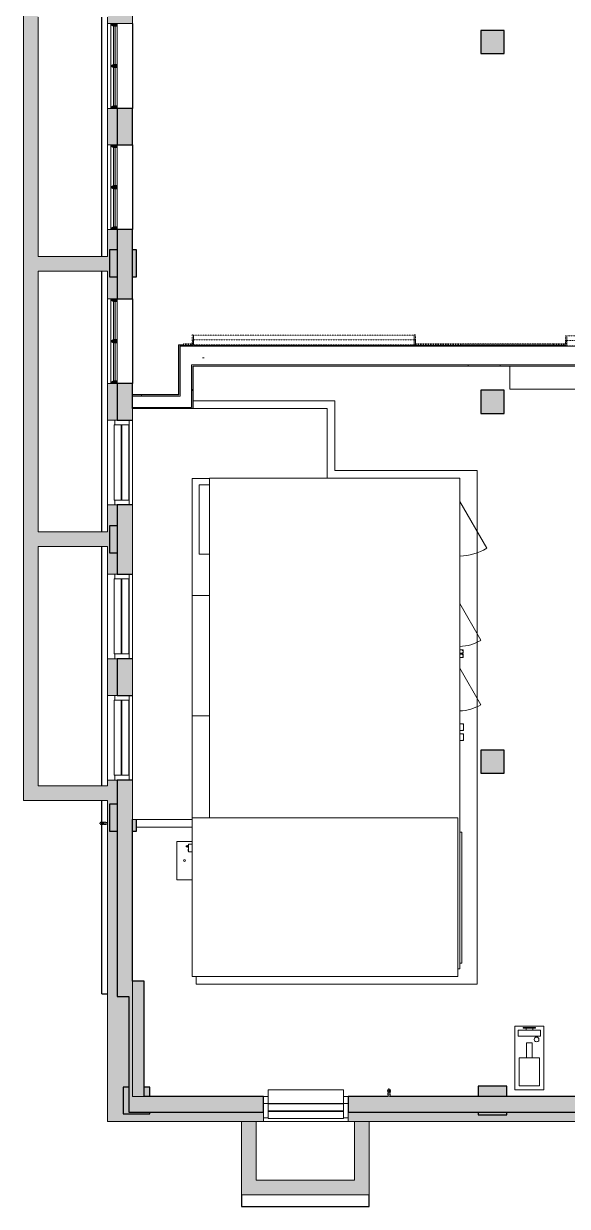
# Model space of a CAD drawing. Header units: inches. Extents: x -3640 to -1418, y -3630 to 137.
# Drawn here: x -3640 to -3358, y -1006 to -391 of the extents above; entities that cross this region are included whole.
import ezdxf

# ---------------------------------------------------------------- set-up
doc = ezdxf.new("R2010")
doc.units = ezdxf.units.IN
doc.header["$MEASUREMENT"] = 0
doc.linetypes.add('Dash dot', pattern=[0.625, 0.25, -0.1875, 0, -0.1875])
doc.linetypes.add('Hidden Equipment- BSALS', pattern=[0.0625, 0.03125, -0.03125])
for name, color, linetype, lineweight in [('A-FLOR', 192, 'Continuous', 13), ('A-GLAZ-CURT', 52, 'Continuous', 13), ('A-GLAZ-CWMG', 51, 'Continuous', 13), ('A-WALL', 113, 'Continuous', 13), ('A-WALL-PATT', 111, 'Continuous', 13), ('I-WALL', 2, 'Continuous', 13), ('L-SITE-WALL', 31, 'Continuous', 13), ('M-EQPM', 50, 'Continuous', 9), ('M-HVAC-DUCT', 70, 'Continuous', 13), ('P-SANR-FIXT', 6, 'Continuous', 13), ('Q-SPCQ', 91, 'Continuous', 13), ('S-COLS', 52, 'Continuous', 13)]:
    doc.layers.add(name, color=color, linetype=linetype, lineweight=lineweight)
pattern_1 = [(0, (0, 0), (30.72, 7.68), [1.267, -21.773, 1.267, -21.773, -122.88]), (0, (0, 0), (30.72, 7.68), [-46.08, 1.267, -44.813, 1.267, -21.773, -53.76]), (0, (0, 0), (30.72, 7.68), [-115.2, 1.267, -14.093, 1.267, -37.133]), (120, (11.52, 3.84), (-22.011075, 22.7643), [1.267, -21.773, 1.267, -21.773, -122.88]), (120, (11.52, 3.84), (-22.011075, 22.7643), [-46.08, 1.267, -44.813, 1.267, -21.773, -53.76]), (120, (11.52, 3.84), (-22.011075, 22.7643), [-115.2, 1.267, -14.093, 1.267, -37.133]), (240, (15.36, 19.2), (-8.708925, -30.4443), [1.267, -21.773, 1.267, -21.773, -122.88]), (240, (15.36, 19.2), (-8.708925, -30.4443), [-46.08, 1.267, -44.813, 1.267, -21.773, -53.76]), (240, (15.36, 19.2), (-8.708925, -30.4443), [-115.2, 1.267, -14.093, 1.267, -37.133])]

# ---------------------------------------------------------------- blocks, each defined once
blk = doc.blocks.new('15830016-STRUCT_MARTINEZ-MOORE_CENTRAL_v2018_rvt-1-DIMENSION PLAN - LEVEL 1 _567_ - 2__ - CAD')
at = {"layer": 'A-WALL-PATT', "lineweight": 20}
h = blk.add_hatch(color=10, dxfattribs=at)
h.paths.add_polyline_path([(-3591.4, -888.64), (-3583.4, -888.64), (-3583.4, -784.14), (-3591.4, -784.14), (-3591.4, -839.87)], flags=0)
h.paths.add_polyline_path([(-3591.4, -740.14), (-3583.4, -740.14), (-3583.4, -721.14), (-3591.4, -721.14)], flags=0)
h.paths.add_polyline_path([(-3583.4, -677.14), (-3583.4, -641.14), (-3591.4, -641.14), (-3591.4, -677.14)], flags=0)
h.paths.add_polyline_path([(-3591.4, -597.14), (-3583.4, -597.14), (-3583.4, -578.14), (-3591.4, -578.14), (-3591.4, -591.06)], flags=0)
h.paths.add_polyline_path([(-3591.4, -534.14), (-3583.4, -534.14), (-3583.4, -498.14), (-3591.4, -498.14), (-3591.4, -522.64)], flags=0)
h.paths.add_polyline_path([(-3591.4, -454.14), (-3583.4, -454.14), (-3583.4, -435.14), (-3591.4, -435.14), (-3591.4, -451.42)], flags=0)
h.paths.add_polyline_path([(-3583.4, -391.14), (-3583.4, -278.64), (-3591.4, -278.64), (-3591.4, -391.14)], flags=0)
for points in [[(-3591.4, -896.64), (-3577.4, -896.64), (-3577.4, -888.64), (-3591.4, -888.64)], [(-3585.4, -956.64), (-3577.4, -956.64), (-3577.4, -896.64), (-3585.4, -896.64), (-3585.4, -943.64)]]:
    blk.add_hatch(color=10, dxfattribs=at).paths.add_polyline_path(points, flags=0)
h = blk.add_hatch(color=10, dxfattribs=at)
h.paths.add_polyline_path([(-3577.4, -956.64), (-3515.4, -956.64), (-3515.4, -948.64), (-3577.4, -948.64)], flags=0)
h.paths.add_polyline_path([(-3464.89, -956.64), (-3145.4, -956.64), (-3145.4, -948.64), (-3471.4, -948.64), (-3471.4, -956.64)], flags=0)
at = {"layer": 'S-COLS', "lineweight": 5}
for points in [[(-3390.4, -406.64), (-3390.4, -394.64), (-3402.4, -394.64), (-3402.4, -406.64)], [(-3390.4, -593.64), (-3390.4, -581.64), (-3402.4, -581.64), (-3402.4, -593.64)], [(-3595.4, -666.14), (-3591.4, -666.14), (-3591.4, -652.14), (-3595.4, -652.14)], [(-3390.4, -780.64), (-3390.4, -768.64), (-3402.4, -768.64), (-3402.4, -780.64)]]:
    blk.add_hatch(color=50, dxfattribs=at).paths.add_polyline_path(points, flags=0)
h = blk.add_hatch(color=50, dxfattribs=at)
h.paths.add_polyline_path([(-3595.4, -522.64), (-3591.4, -522.64), (-3591.4, -508.64), (-3595.4, -508.64), (-3595.4, -516.16)], flags=0)
h.paths.add_polyline_path([(-3583.4, -522.64), (-3581.4, -522.64), (-3581.4, -508.64), (-3583.4, -508.64), (-3583.4, -516.16)], flags=0)
h = blk.add_hatch(color=50, dxfattribs=at)
h.paths.add_polyline_path([(-3595.4, -810.64), (-3591.4, -810.64), (-3591.4, -796.64), (-3595.4, -796.64), (-3595.4, -807.5)], flags=0)
h.paths.add_polyline_path([(-3581.4, -810.64), (-3581.4, -804.62), (-3583.4, -804.62), (-3583.4, -810.64)], flags=0)
h = blk.add_hatch(color=50, dxfattribs=at)
h.paths.add_polyline_path([(-3574.4, -957.64), (-3574.4, -956.64), (-3585.4, -956.64), (-3585.4, -943.64), (-3588.4, -943.64), (-3588.4, -957.64)], flags=0)
h.paths.add_polyline_path([(-3574.4, -948.64), (-3574.4, -943.64), (-3577.4, -943.64), (-3577.4, -948.64)], flags=0)
h = blk.add_hatch(color=50, dxfattribs=at)
h.paths.add_polyline_path([(-3403.9, -958.14), (-3388.9, -958.14), (-3388.9, -956.64), (-3403.9, -956.64)], flags=0)
h.paths.add_polyline_path([(-3403.9, -948.64), (-3388.9, -948.64), (-3388.9, -943.14), (-3403.9, -943.14)], flags=0)
at = {"layer": 'A-FLOR', "color": 253, "lineweight": 25}
for p, q in [((-3526.83, -999.64), (-3526.83, -1005.64)), ((-3460.46, -1005.64), (-3460.46, -999.64)), ((-3526.83, -1005.64), (-3460.46, -1005.64))]:
    blk.add_line(p, q, dxfattribs=at)
at = {"layer": 'A-WALL', "color": 253, "lineweight": 25}
for p, q in [((-3599.4, -512.14), (-3599.4, -387.77)), ((-3583.4, -391.14), (-3583.4, -435.14)), ((-3583.4, -454.14), (-3583.4, -498.14)), ((-3599.4, -655.14), (-3599.4, -519.77)), ((-3583.4, -534.14), (-3583.4, -578.14)), ((-3599.4, -787.14), (-3599.4, -662.77)), ((-3599.4, -805.93), (-3599.4, -794.77)), ((-3599.4, -895.14), (-3599.4, -807.35)), ((-3599.4, -895.14), (-3596.4, -895.14))]:
    blk.add_line(p, q, dxfattribs=at)
at = {"layer": 'L-SITE-WALL', "color": 253, "lineweight": 25}
for p, q in [((-3583.4, -435.14), (-3591.4, -435.14)), ((-3591.4, -435.14), (-3591.4, -454.14)), ((-3583.4, -454.14), (-3583.4, -435.14)), ((-3591.4, -454.14), (-3583.4, -454.14)), ((-3583.4, -498.14), (-3591.4, -498.14)), ((-3591.4, -498.14), (-3591.4, -508.64)), ((-3583.4, -508.64), (-3583.4, -498.14)), ((-3591.4, -508.64), (-3591.4, -522.64)), ((-3583.4, -522.64), (-3583.4, -508.64)), ((-3591.4, -522.64), (-3591.4, -534.14)), ((-3583.4, -534.14), (-3583.4, -522.64)), ((-3591.4, -534.14), (-3583.4, -534.14)), ((-3583.4, -578.14), (-3591.4, -578.14)), ((-3591.4, -578.14), (-3591.4, -597.14)), ((-3583.4, -591.06), (-3583.4, -578.14)), ((-3591.4, -597.14), (-3583.4, -597.14)), ((-3583.4, -641.14), (-3591.4, -641.14)), ((-3591.4, -641.14), (-3591.4, -652.14)), ((-3591.4, -652.14), (-3591.4, -666.14)), ((-3591.4, -666.14), (-3591.4, -677.14)), ((-3591.4, -677.14), (-3583.4, -677.14)), ((-3583.4, -721.14), (-3591.4, -721.14)), ((-3591.4, -721.14), (-3591.4, -740.14)), ((-3591.4, -740.14), (-3583.4, -740.14)), ((-3583.4, -784.14), (-3591.4, -784.14)), ((-3591.4, -784.14), (-3591.4, -796.64)), ((-3591.4, -796.64), (-3591.4, -810.64)), ((-3583.4, -810.64), (-3583.4, -804.62)), ((-3591.4, -810.64), (-3591.4, -888.64)), ((-3583.4, -888.64), (-3583.4, -810.64)), ((-3591.4, -888.64), (-3591.4, -896.64)), ((-3577.4, -888.64), (-3583.4, -888.64)), ((-3577.4, -896.64), (-3577.4, -888.64)), ((-3591.4, -896.64), (-3585.4, -896.64)), ((-3585.4, -896.64), (-3585.4, -943.64)), ((-3577.4, -943.64), (-3577.4, -896.64)), ((-3585.4, -943.64), (-3585.4, -956.64)), ((-3577.4, -948.64), (-3577.4, -943.64)), ((-3574.4, -948.64), (-3577.4, -948.64)), ((-3515.4, -948.64), (-3574.4, -948.64)), ((-3515.4, -956.64), (-3515.4, -948.64)), ((-3450.63, -948.64), (-3471.4, -948.64)), ((-3471.4, -948.64), (-3471.4, -956.64)), ((-3403.9, -948.64), (-3449.66, -948.64)), ((-3388.9, -948.64), (-3403.9, -948.64)), ((-3207.9, -948.64), (-3388.9, -948.64)), ((-3585.4, -956.64), (-3577.4, -956.64)), ((-3577.4, -956.64), (-3574.4, -956.64)), ((-3574.4, -956.64), (-3515.4, -956.64)), ((-3471.4, -956.64), (-3403.9, -956.64)), ((-3403.9, -956.64), (-3388.9, -956.64)), ((-3388.9, -956.64), (-3207.9, -956.64))]:
    blk.add_line(p, q, dxfattribs=at)
at = {"layer": 'S-COLS', "color": 253, "lineweight": 25}
for p, q in [((-3390.4, -394.64), (-3402.4, -394.64)), ((-3402.4, -394.64), (-3402.4, -406.64)), ((-3390.4, -406.64), (-3390.4, -394.64)), ((-3402.4, -406.64), (-3390.4, -406.64)), ((-3595.4, -508.64), (-3595.4, -522.64)), ((-3591.4, -508.64), (-3595.4, -508.64)), ((-3581.4, -508.64), (-3583.4, -508.64)), ((-3581.4, -522.64), (-3581.4, -508.64)), ((-3595.4, -522.64), (-3591.4, -522.64)), ((-3583.4, -522.64), (-3581.4, -522.64)), ((-3390.4, -581.64), (-3402.4, -581.64)), ((-3402.4, -581.64), (-3402.4, -593.64)), ((-3390.4, -593.64), (-3390.4, -581.64)), ((-3402.4, -593.64), (-3390.4, -593.64)), ((-3595.4, -652.14), (-3595.4, -666.14)), ((-3591.4, -652.14), (-3595.4, -652.14)), ((-3595.4, -666.14), (-3591.4, -666.14)), ((-3390.4, -768.64), (-3402.4, -768.64)), ((-3402.4, -768.64), (-3402.4, -780.64)), ((-3390.4, -780.64), (-3390.4, -768.64)), ((-3402.4, -780.64), (-3390.4, -780.64)), ((-3595.4, -796.64), (-3595.4, -810.64)), ((-3591.4, -796.64), (-3595.4, -796.64)), ((-3581.4, -810.64), (-3581.4, -804.62)), ((-3595.4, -810.64), (-3591.4, -810.64)), ((-3583.4, -810.64), (-3581.4, -810.64)), ((-3585.4, -943.64), (-3588.4, -943.64)), ((-3588.4, -943.64), (-3588.4, -957.64)), ((-3574.4, -943.64), (-3577.4, -943.64)), ((-3574.4, -948.64), (-3574.4, -943.64)), ((-3388.9, -943.14), (-3403.9, -943.14)), ((-3403.9, -943.14), (-3403.9, -948.64)), ((-3388.9, -948.64), (-3388.9, -943.14)), ((-3588.4, -957.64), (-3574.4, -957.64)), ((-3574.4, -957.64), (-3574.4, -956.64)), ((-3403.9, -956.64), (-3403.9, -958.14)), ((-3403.9, -958.14), (-3388.9, -958.14)), ((-3388.9, -958.14), (-3388.9, -956.64))]:
    blk.add_line(p, q, dxfattribs=at)
at = {"layer": 'S-COLS', "color": 9}
for p, q in [((-3591.4, -522.64), (-3591.4, -508.64)), ((-3583.4, -508.64), (-3583.4, -522.64)), ((-3591.4, -666.14), (-3591.4, -652.14)), ((-3591.4, -810.64), (-3591.4, -796.64)), ((-3583.4, -804.62), (-3583.4, -810.64)), ((-3585.4, -956.64), (-3585.4, -943.64)), ((-3577.4, -943.64), (-3577.4, -948.64)), ((-3577.4, -948.64), (-3574.4, -948.64)), ((-3403.9, -948.64), (-3388.9, -948.64)), ((-3577.4, -956.64), (-3585.4, -956.64)), ((-3574.4, -956.64), (-3577.4, -956.64)), ((-3388.9, -956.64), (-3403.9, -956.64))]:
    blk.add_line(p, q, dxfattribs=at)
blk = doc.blocks.new('Pump_Centrifugal_BaseMounted-BSALS - HWP-2-2305871-DIMENSION PLAN - LEVEL 1 _567_ - 2__ - CAD')
at = {"layer": 'M-EQPM', "color": 1}
for p, q in [((0, 0), (0, 33)), ((0, 33), (15, 33)), ((2.25, 31), (2.25, 16.5)), ((2.25, 31), (12.75, 31)), ((12.75, 16.5), (12.75, 31)), ((15, 33), (15, 0)), ((12.75, 16.5), (2.25, 16.5)), ((6, 16.5), (6, 8.65625)), ((9, 8.65625), (9, 16.5)), ((9, 8.65625), (6, 8.65625)), ((1.75, 5.15625), (1.75, 2.03125)), ((1.75, 5.15625), (13.25, 5.15625)), ((13.25, 2.03125), (1.75, 2.03125)), ((4.25, 1.09375), (4.25, 0.59375)), ((4.25, 1.09375), (10.75, 1.09375)), ((10.75, 0.59375), (4.25, 0.59375)), ((5.75, 2.03125), (5.75, 1.09375)), ((9.25, 1.09375), (9.25, 2.03125)), ((10.75, 0.59375), (10.75, 1.09375)), ((13.25, 2.03125), (13.25, 5.15625)), ((15, 0), (0, 0))]:
    blk.add_line(p, q, dxfattribs=at)
for start, end in [(360, 180), (180, 360)]:
    blk.add_arc((3.75, 6.90625), 1.25, start, end, dxfattribs=at)
blk = doc.blocks.new('AHU_Complex-BSALS - AHU_Complex-BSALS 2-2429943-DIMENSION PLAN - LEVEL 1 _567_ - 2__ - CAD')
at = {"layer": 'M-EQPM', "color": 250}
for p, q in [((-129, 0), (-130, 0)), ((-130, 0), (-130, -255)), ((0, -255), (0, -78.5)), ((-130, -255), (0, -255))]:
    blk.add_line(p, q, dxfattribs=at)
blk = doc.blocks.new('OA PLENUM - OA PLENUM-2180929-DIMENSION PLAN - LEVEL 1 _567_ - 2__ - CAD')
at = {"layer": 'M-EQPM', "color": 250}
for p, q in [((-3583.4, -591.06), (-3583.4, -611.18)), ((-3564.15, -591.06), (-3583.4, -591.06)), ((-3482.32, -591.06), (-3564.15, -591.06)), ((-3482.32, -627.27), (-3482.32, -591.06)), ((-3583.4, -611.18), (-3583.4, -804.62)), ((-3552.4, -803.77), (-3552.4, -627.39)), ((-3552.4, -627.39), (-3543.4, -627.39)), ((-3583.4, -804.62), (-3552.4, -804.62))]:
    blk.add_line(p, q, dxfattribs=at)
blk = doc.blocks.new('DDC Panel_BSALS - 3_Wx6_Hx1_D-2372208-DIMENSION PLAN - LEVEL 1 _567_ - 2__ - CAD')
at = {"layer": 'M-EQPM', "color": 250}
for p, q in [((0, 0), (-36, 0)), ((-36, 0), (-36, -12)), ((0, -12), (0, 0)), ((-36, -12), (0, -12))]:
    blk.add_line(p, q, dxfattribs=at)
blk = doc.blocks.new('UT ANNA HISS GYM Phase II _AHU-1-ALT_A - AHU-1_SAE-2648374-DIMENSION PLAN - LEVEL 1 _567_ - 2__ - CAD')
at = {"layer": 'M-EQPM', "color": 250}
for p, q in [((12.23, 139), (36.48, 153)), ((65.23, 139), (84.28, 150)), ((98.73, 139), (117.78, 150)), ((89.3, 140.69), (89.3, 139)), ((89.3, 140.69), (90.96, 140.69)), ((89.5, 140.69), (89.5, 140.31)), ((90.75, 140.31), (90.75, 140.69)), ((90.96, 139), (90.96, 140.69)), ((91.55, 140.69), (91.55, 139)), ((91.55, 140.69), (93.21, 140.69)), ((91.75, 140.69), (91.75, 140.31)), ((93, 140.31), (93, 140.69)), ((93.21, 139), (93.21, 140.69)), ((127.65, 140.94), (127.65, 139)), ((127.65, 140.94), (131.15, 140.94)), ((127.9, 140.94), (127.9, 140.56)), ((130.9, 140.56), (130.9, 140.94)), ((131.15, 139), (131.15, 140.94)), ((132.85, 140.94), (132.85, 139)), ((132.85, 140.94), (136.35, 140.94)), ((133.1, 140.94), (133.1, 140.56)), ((136.1, 140.56), (136.1, 140.94)), ((136.35, 139), (136.35, 140.94)), ((259, 138), (176.5, 138)), ((176.5, 138), (176.5, 0)), ((184, 140), (252, 140)), ((184, 139), (184, 140)), ((252, 139), (252, 140)), ((259, 0), (259, 138)), ((3.5, 3.5), (3.5, 9)), ((39.5, 9), (39.5, 3.5)), ((61, 9), (61, 0)), ((61, 0), (61, 9)), ((123.5, 9), (123.5, 0)), ((123.5, 0), (123.5, 9)), ((3.5, 3.5), (39.5, 3.5)), ((176.5, 0), (259, 0)), ((188.75, 0), (188.75, -8)), ((190.25, 0), (190.25, -2)), ((194.25, -2), (190.25, -2)), ((190.94, -2.4), (190.94, -2)), ((190.94, -2.4), (191.06, -2.4)), ((191.06, -2.71), (191.06, -2)), ((191.06, -3.11), (191.06, -2.71)), ((191.06, -2.71), (191.56, -2.71)), ((191.06, -3.11), (191.56, -3.11)), ((191.56, -2), (191.56, -2.71)), ((191.56, -2.4), (191.69, -2.4)), ((191.56, -2.71), (191.56, -3.11)), ((191.69, -2), (191.69, -2.4)), ((192.73, -2), (192.73, -2.21)), ((192.89, -2.21), (192.73, -2.21)), ((192.89, -2.21), (192.89, -2)), ((193.68, -2.21), (192.89, -2.21)), ((193.68, -2), (193.68, -2.21)), ((193.84, -2.21), (193.68, -2.21)), ((193.84, -2.21), (193.84, -2)), ((194.25, 0), (194.25, -2)), ((208.75, 0), (208.75, -8)), ((208.75, -8), (188.75, -8))]:
    blk.add_line(p, q, dxfattribs=at)
for centre, radius, start, end in [((10.5, 138), 30, 1.91532, 30), ((63.5, 138), 24, 2.39415, 30), ((97, 138), 24, 2.39415, 30), ((198.75, -4), 0.5, 0, 180), ((198.75, -4), 0.5, 180, 360)]:
    blk.add_arc(centre, radius, start, end, dxfattribs=at)
blk = doc.blocks.new('15830016-MECH_BSALS_CENTRAL_v2018_rvt-1-DIMENSION PLAN - LEVEL 1 _567_ - 2__ - CAD')
at = {"layer": 'A-FLOR', "color": 10, "lineweight": 20}
for p, q in [((-3478.32, -587.06), (-3552.02, -587.06)), ((-3478.32, -623.27), (-3478.32, -587.06)), ((-3404.4, -623.27), (-3478.32, -623.27)), ((-3404.4, -890.27), (-3404.4, -623.27)), ((-3581.4, -808.62), (-3552.4, -808.62)), ((-3550.4, -886.27), (-3550.4, -890.27)), ((-3550.4, -890.27), (-3404.4, -890.27))]:
    blk.add_line(p, q, dxfattribs=at)
at = {"layer": 'M-HVAC-DUCT', "color": 1, "lineweight": 9}
for p, q in [((-3512.9, -945.14), (-3473.9, -945.14)), ((-3512.9, -952.14), (-3512.9, -945.14)), ((-3473.9, -952.14), (-3473.9, -945.14)), ((-3473.9, -952.14), (-3512.9, -952.14))]:
    blk.add_line(p, q, dxfattribs=at)
at = {"color": 250, "lineweight": 9}
for name, p in [('DDC Panel_BSALS - 3_Wx6_Hx1_D-2372208-DIMENSION PLAN - LEVEL 1 _567_ - 2__ - CAD', (-3351.37, -569.02)), ('OA PLENUM - OA PLENUM-2180929-DIMENSION PLAN - LEVEL 1 _567_ - 2__ - CAD', (0, 0))]:
    blk.add_blockref(name, p, dxfattribs=at)
for name, p, rotation in [('UT ANNA HISS GYM Phase II _AHU-1-ALT_A - AHU-1_SAE-2648374-DIMENSION PLAN - LEVEL 1 _567_ - 2__ - CAD', (-3552.4, -627.27), 270), ('AHU_Complex-BSALS - AHU_Complex-BSALS 2-2429943-DIMENSION PLAN - LEVEL 1 _567_ - 2__ - CAD', (-3543.4, -882.27), 180), ('Pump_Centrifugal_BaseMounted-BSALS - HWP-2-2305871-DIMENSION PLAN - LEVEL 1 _567_ - 2__ - CAD', (-3369.75, -912.04), 180)]:
    blk.add_blockref(name, p, dxfattribs=dict(at, rotation=rotation))
blk = doc.blocks.new('Mild Climate Hose Bibb - 24C-1028694-DIMENSION PLAN - LEVEL 1 _567_ - 2__ - CAD')
at = {"layer": 'P-SANR-FIXT', "color": 151, "linetype": 'Dash dot', "lineweight": 9}
for p, q in [((-3450.9, -945.59), (-3450.9, -945.64)), ((-3450.77, -945.14), (-3450.84, -945.53)), ((-3450.77, -945.8), (-3450.77, -945.96)), ((-3450.61, -946.2), (-3450.77, -946.58)), ((-3450.65, -944.98), (-3450.65, -945.08)), ((-3450.65, -945.73), (-3450.65, -946.44)), ((-3450.65, -946.02), (-3450.65, -946.4)), ((-3449.52, -946.58), (-3449.69, -946.2)), ((-3449.65, -945.08), (-3449.65, -944.98)), ((-3449.65, -946.44), (-3449.65, -945.73)), ((-3449.65, -946.4), (-3449.65, -945.97)), ((-3449.46, -945.53), (-3449.52, -945.14)), ((-3449.52, -945.96), (-3449.52, -945.8)), ((-3449.4, -945.64), (-3449.4, -945.59)), ((-3450.77, -946.58), (-3450.77, -946.77)), ((-3450.77, -946.58), (-3450.31, -946.58)), ((-3449.52, -946.77), (-3450.77, -946.77)), ((-3450.77, -946.77), (-3450.77, -947.64)), ((-3450.77, -946.77), (-3449.52, -946.77)), ((-3449.52, -947.64), (-3450.77, -947.64)), ((-3450.65, -947.64), (-3450.65, -948.64)), ((-3449.65, -948.64), (-3450.65, -948.64)), ((-3449.98, -946.58), (-3449.52, -946.58)), ((-3449.65, -948.64), (-3449.65, -947.64)), ((-3449.52, -946.77), (-3449.52, -946.58)), ((-3449.52, -947.64), (-3449.52, -946.77))]:
    blk.add_line(p, q, dxfattribs=at)
for centre, major_axis, start_param, end_param in [((-3450.15, -945.59), (0.75, 0), 2.861377, 4.712389), ((-3450.15, -945.64), (0.75, 0), 3.141593, 4.712389), ((-3450.15, -945.59), (0.695, 0), 3.018497, 4.712389), ((-3450.15, -945.2), (0.627, 0), 2.202732, 4.712389), ((-3450.15, -945.96), (0.625, 0), 2.879793, 3.789388), ((-3450.15, -945.25), (0.625, 0), 2.246036, 2.990299), ((-3450.15, -944.98), (0.5, 0), 1.570796, 3.141593), ((-3450.15, -945.11), (0.504, 0), 1.570796, 4.712389), ((-3450.15, -944.98), (0.5, 0), 0, 1.570796), ((-3450.15, -945.11), (0.504, 0), 4.712389, 7.853982), ((-3450.15, -945.2), (0.627, 0), 4.712389, 7.222046), ((-3450.15, -945.59), (0.75, 0), 4.712389, 6.563401), ((-3450.15, -945.59), (0.695, 0), 4.712389, 6.40628), ((-3450.15, -945.64), (0.75, 0), 4.712389, 6.283185), ((-3450.15, -945.25), (0.625, 0), 0.132973, 0.895556), ((-3450.15, -945.96), (0.625, 0), 5.759587, 6.544985)]:
    blk.add_ellipse(centre, major_axis=major_axis, ratio=0.707107, start_param=start_param, end_param=end_param, dxfattribs=at)
blk = doc.blocks.new('Mild Climate Hose Bibb - 24CP-V77-DIMENSION PLAN - LEVEL 1 _567_ - 2__ - CAD')
at = {"layer": 'P-SANR-FIXT', "color": 161, "linetype": 'Dash dot', "lineweight": 9}
for p, q in [((-3599.92, -806.14), (-3600.05, -806.14)), ((-3600.05, -807.14), (-3599.92, -807.14)), ((-3599.51, -805.95), (-3599.89, -806.02)), ((-3599.89, -807.26), (-3599.51, -807.33)), ((-3599.4, -805.89), (-3599.45, -805.89)), ((-3599.45, -807.39), (-3599.4, -807.39)), ((-3598.6, -806.14), (-3599.31, -806.14)), ((-3599.31, -807.14), (-3598.6, -807.14)), ((-3599.08, -806.02), (-3599.23, -806.02)), ((-3599.23, -807.27), (-3599.08, -807.27)), ((-3598.63, -806.14), (-3599.07, -806.14)), ((-3599.01, -807.14), (-3598.63, -807.14)), ((-3598.45, -806.02), (-3598.84, -806.18)), ((-3598.84, -807.1), (-3598.45, -807.27)), ((-3598.27, -806.02), (-3598.45, -806.02)), ((-3598.45, -806.48), (-3598.45, -806.02)), ((-3598.45, -807.27), (-3598.45, -806.8)), ((-3598.45, -807.27), (-3598.27, -807.27)), ((-3598.27, -806.02), (-3598.27, -807.27)), ((-3597.4, -806.02), (-3598.27, -806.02)), ((-3598.27, -807.27), (-3598.27, -806.02)), ((-3598.27, -807.27), (-3597.4, -807.27)), ((-3597.4, -806.02), (-3597.4, -807.27)), ((-3596.4, -806.14), (-3597.4, -806.14)), ((-3597.4, -807.14), (-3596.4, -807.14)), ((-3596.4, -806.14), (-3596.4, -807.14))]:
    blk.add_line(p, q, dxfattribs=at)
for centre, major_axis, start_param, end_param in [((-3600.05, -806.64), (0, 0.5), 0, 1.570796), ((-3600.05, -806.64), (0, 0.5), 1.570796, 3.141593), ((-3599.93, -806.64), (0, 0.504), 4.712389, 7.853982), ((-3599.93, -806.64), (0, 0.504), 1.570796, 4.712389), ((-3599.84, -806.64), (0, 0.627), 4.712389, 7.222046), ((-3599.84, -806.64), (0, 0.627), 2.202732, 4.712389), ((-3599.78, -806.64), (0, 0.625), 0.132973, 0.895556), ((-3599.78, -806.64), (0, 0.625), 2.246036, 2.990299), ((-3599.45, -806.64), (0, 0.75), 4.712389, 6.563401), ((-3599.45, -806.64), (0, 0.75), 2.861377, 4.712389), ((-3599.45, -806.64), (0, 0.695), 4.712389, 6.40628), ((-3599.45, -806.64), (0, 0.695), 3.018497, 4.712389), ((-3599.4, -806.64), (0, 0.75), 4.712389, 6.283185), ((-3599.4, -806.64), (0, 0.75), 3.141593, 4.712389), ((-3599.08, -806.64), (0, 0.625), 5.759587, 6.544985), ((-3599.08, -806.64), (0, 0.625), 2.879793, 3.789388)]:
    blk.add_ellipse(centre, major_axis=major_axis, ratio=0.707107, start_param=start_param, end_param=end_param, dxfattribs=at)
blk = doc.blocks.new('15830016-PLUMB_ENCOTECH_CENTRAL_v2018_rvt-1-DIMENSION PLAN - LEVEL 1 _567_ - 2__ - CAD')
at = {"color": 161, "linetype": 'Dash dot', "lineweight": 9}
for name in ['Mild Climate Hose Bibb - 24CP-V77-DIMENSION PLAN - LEVEL 1 _567_ - 2__ - CAD', 'Mild Climate Hose Bibb - 24C-1028694-DIMENSION PLAN - LEVEL 1 _567_ - 2__ - CAD']:
    blk.add_blockref(name, (0, 0), dxfattribs=at)
blk = doc.blocks.new('Lover Panel_Mech - Lover Panel_Mech-V33-DIMENSION PLAN - LEVEL 1 _567_ - 2__ - CAD')
at = {"layer": 'A-GLAZ-CURT', "lineweight": 9}
for p, q in [((19.5, 3.15), (-19.5, 3.15)), ((-19.5, 2.75), (-19.5, 3.15)), ((19.5, 3.15), (19.5, 2.75)), ((-19.5, -4.53), (19.5, -4.53)), ((-19.5, -4.72), (19.5, -4.72))]:
    blk.add_line(p, q, dxfattribs=at)
at = {"layer": 'A-GLAZ-CURT', "lineweight": 20}
for p, q in [((19.5, -0.52), (-19.5, -0.52)), ((-19.5, -0.52), (-19.5, -0.92)), ((-19.5, -0.92), (19.5, -0.92)), ((19.5, -0.92), (19.5, -0.52))]:
    blk.add_line(p, q, dxfattribs=at)
blk = doc.blocks.new('Rectangular Mullion - 2_5_ x 7_5_ Rectangular-V34-DIMENSION PLAN - LEVEL 1 _567_ - 2__ - CAD')
at = {"layer": 'A-GLAZ-CWMG', "lineweight": 20}
for p, q in [((0, 4.75), (-2.5, 4.75)), ((-2.5, 4.75), (-2.5, -2.75)), ((0, -2.75), (0, 4.75)), ((-2.5, -2.75), (0, -2.75))]:
    blk.add_line(p, q, dxfattribs=at)
blk = doc.blocks.new('Rectangular Mullion - 2_5_ x 7_5_ Rectangular-V35-DIMENSION PLAN - LEVEL 1 _567_ - 2__ - CAD')
at = {"layer": 'A-GLAZ-CWMG', "lineweight": 20}
for p, q in [((-2.5, 4.75), (0, 4.75)), ((-2.5, -2.75), (-2.5, 4.75)), ((0, 4.75), (0, -2.75)), ((0, -2.75), (-2.5, -2.75))]:
    blk.add_line(p, q, dxfattribs=at)
blk = doc.blocks.new('Basic Wall _ B6-7 1_4_-BSALS - ___-3569042-DIMENSION PLAN - LEVEL 1 _567_ - 2__ - CAD')
at = {"layer": 'I-WALL', "lineweight": 20}
for q in [(-3583.4, -583.89), (-3559.4, -584.02)]:
    blk.add_line((-3559.52, -583.89), q, dxfattribs=at)
blk = doc.blocks.new('Basic Wall _ B6-7 1_4_-BSALS - ___-3569045-DIMENSION PLAN - LEVEL 1 _567_ - 2__ - CAD')
at = {"layer": 'I-WALL', "lineweight": 20}
blk.add_line((-3552.02, -591.06), (-3552.02, -569.14), dxfattribs=at)
blk = doc.blocks.new('Basic Wall _ B6-7 1_4_-BSALS - ___-3569044-DIMENSION PLAN - LEVEL 1 _567_ - 2__ - CAD')
at = {"layer": 'I-WALL', "lineweight": 20}
for p, q in [((-3559.52, -558.02), (-3559.4, -558.14)), ((-3559.52, -583.89), (-3559.52, -558.02)), ((-3559.4, -584.02), (-3559.52, -583.89))]:
    blk.add_line(p, q, dxfattribs=at)
blk = doc.blocks.new('Basic Wall _ A6-6 5_8_-BSALS - ___-3570655-DIMENSION PLAN - LEVEL 1 _567_ - 2__ - CAD')
at = {"layer": 'I-WALL', "lineweight": 20}
for p, q in [((-3559.4, -558.14), (-3559.52, -558.02)), ((-3559.52, -558.02), (-3556.9, -558.02)), ((-3220.9, -558.02), (-3192.77, -558.02)), ((-3192.77, -558.02), (-3192.9, -558.14))]:
    blk.add_line(p, q, dxfattribs=at)
blk = doc.blocks.new('System Panel - Winco Glass-384060-DIMENSION PLAN - LEVEL 1 _567_ - 2__ - CAD')
at = {"layer": 'A-GLAZ-CURT', "lineweight": 9}
blk.add_hatch(color=90, dxfattribs=at).paths.add_polyline_path([(-9.890625, -1), (9.890625, -1), (9.890625, 0), (-9.890625, 0)], flags=0)
at = {"layer": 'A-GLAZ-CURT', "lineweight": 20}
for p, q in [((9.890625, 0), (-9.890625, 0)), ((-9.890625, 0), (-9.890625, -1)), ((9.890625, -1), (9.890625, 0)), ((-9.890625, -1), (9.890625, -1))]:
    blk.add_line(p, q, dxfattribs=at)
blk = doc.blocks.new('Rectangular Mullion - Winco Accent Full_Left-384062-DIMENSION PLAN - LEVEL 1 _567_ - 2__ - CAD')
at = {"layer": 'A-GLAZ-CWMG', "lineweight": 9}
blk.add_hatch(color=90, dxfattribs=at).paths.add_polyline_path([(-1.38, 2), (0, 2), (0, -1.25), (-0.79, -1.25), (-1.38, 0)], flags=0)
at = {"layer": 'A-GLAZ-CWMG', "lineweight": 20}
for p, q in [((-1.38, 0), (-1.38, 2)), ((-1.38, 2), (0, 2)), ((-0.79, -1.25), (-1.38, 0)), ((0, 2), (0, -1.25)), ((0, -1.25), (-0.79, -1.25))]:
    blk.add_line(p, q, dxfattribs=at)
blk = doc.blocks.new('Rectangular Mullion - Winco Accent Full_Right-V15-DIMENSION PLAN - LEVEL 1 _567_ - 2__ - CAD')
at = {"layer": 'A-GLAZ-CWMG', "lineweight": 9}
for p, q in [((-3587.65, -3023.9), (-3587.65, -3044.85)), ((-3584.4, -3024.48), (-3584.4, -3044.27))]:
    blk.add_line(p, q, dxfattribs=at)
blk = doc.blocks.new('Rectangular Mullion - Winco Accent Full_Right-V16-DIMENSION PLAN - LEVEL 1 _567_ - 2__ - CAD')
at = {"layer": 'A-GLAZ-CWMG', "lineweight": 9}
for p, q in [((-3587.65, -3002.43), (-3587.65, -3023.38)), ((-3584.4, -3003.02), (-3584.4, -3022.8))]:
    blk.add_line(p, q, dxfattribs=at)
blk = doc.blocks.new('Rectangular Mullion - Winco Accent Full-384067-DIMENSION PLAN - LEVEL 1 _567_ - 2__ - CAD')
at = {"layer": 'A-GLAZ-CWMG', "lineweight": 9}
blk.add_hatch(color=90, dxfattribs=at).paths.add_polyline_path([(-0.26, -1.25), (-0.84, 0), (-0.84, 2), (0.84, 2), (0.84, 0), (0.26, -1.25)], flags=0)
at = {"layer": 'A-GLAZ-CWMG', "lineweight": 20}
for p, q in [((-0.84, 2), (0.84, 2)), ((-0.84, 0), (-0.84, 2)), ((-0.26, -1.25), (-0.84, 0)), ((0.84, 0), (0.26, -1.25)), ((0.84, 2), (0.84, 0)), ((0.26, -1.25), (-0.26, -1.25))]:
    blk.add_line(p, q, dxfattribs=at)
blk = doc.blocks.new('Rectangular Mullion - Winco Accent Full_Right-384069-DIMENSION PLAN - LEVEL 1 _567_ - 2__ - CAD')
at = {"layer": 'A-GLAZ-CWMG', "lineweight": 9}
blk.add_hatch(color=90, dxfattribs=at).paths.add_polyline_path([(0, 2), (-1.38, 2), (-1.38, 0), (-0.79, -1.25), (0, -1.25)], flags=0)
at = {"layer": 'A-GLAZ-CWMG', "lineweight": 20}
for p, q in [((0, 2), (-1.38, 2)), ((-1.38, 2), (-1.38, 0)), ((-1.38, 0), (-0.79, -1.25)), ((0, -1.25), (0, 2)), ((-0.79, -1.25), (0, -1.25))]:
    blk.add_line(p, q, dxfattribs=at)
blk = doc.blocks.new('Projection_Screen-Draper_Inc_-Targa - PROJECTION SCREEN 116_ x 72_5_-3119748-DIMENSION PLAN - LEVEL 1 _567_ - 2__ - CAD')
at = {"layer": 'Q-SPCQ', "linetype": 'Hidden Equipment- BSALS', "lineweight": 20}
for p, q in [((-58, 0), (-58, 5.25)), ((-58, 5.25), (-57.32, 5.25)), ((-58, 2.72), (58, 2.72)), ((-57.32, 0), (-58, 0)), ((-57.93, 2.76), (-57.32, 2.76)), ((-57.93, 0.06), (-57.93, 2.76)), ((-57.93, 0.06), (-57.32, 0.06)), ((-57.32, 5.25), (-57.32, 0)), ((-57.32, 5.2), (57.31, 5.2)), ((-57.32, 0.06), (-57.32, 5.2)), ((57.31, 0.06), (-57.32, 0.06)), ((57.31, 0), (57.31, 5.25)), ((57.31, 5.25), (58, 5.25)), ((57.31, 5.2), (57.31, 0.06)), ((57.93, 2.76), (57.31, 2.76)), ((57.93, 0.06), (57.31, 0.06)), ((58, 0), (57.31, 0)), ((57.93, 0.06), (57.93, 2.76)), ((58, 5.25), (58, 0))]:
    blk.add_line(p, q, dxfattribs=at)
blk = doc.blocks.new('Basic Wall _ A3-4 1_4_-BSALS - ___-3569828-DIMENSION PLAN - LEVEL 1 _567_ - 2__ - CAD')
at = {"layer": 'I-WALL', "lineweight": 20}
for p, q in [((-3552.02, -569.14), (-3387.37, -569.14)), ((-3351.37, -569.14), (-3228.15, -569.14)), ((-3223.77, -569.14), (-3197.15, -569.14))]:
    blk.add_line(p, q, dxfattribs=at)
blk = doc.blocks.new('Equip- Homasote Panel - HP2 - 4_ X 6_-8_ - UNFINISHED-V105-DIMENSION PLAN - LEVEL 1 _567_ - 2__ - CAD')
at = {"layer": 'Q-SPCQ', "linetype": 'Hidden Equipment- BSALS', "lineweight": 20}
for p, q in [((-53.5, 0.25), (-60, 0.25)), ((-60, 0.25), (-60, -0.25)), ((-60, -0.25), (-53.5, -0.25))]:
    blk.add_line(p, q, dxfattribs=at)
blk = doc.blocks.new('Equip- Homasote Panel - HP2 - 4_ X 6_-8_ - UNFINISHED-V96-DIMENSION PLAN - LEVEL 1 _567_ - 2__ - CAD')
at = {"layer": 'Q-SPCQ', "linetype": 'Hidden Equipment- BSALS', "lineweight": 20}
for p, q in [((-12, 0.25), (-60, 0.25)), ((-60, 0.25), (-60, -0.25)), ((-12, -0.25), (-12, 0.25)), ((-60, -0.25), (-12, -0.25))]:
    blk.add_line(p, q, dxfattribs=at)
blk = doc.blocks.new('Equip- Homasote Panel - HP2 - 4_ X 6_-8_ - UNFINISHED-V106-DIMENSION PLAN - LEVEL 1 _567_ - 2__ - CAD')
at = {"layer": 'Q-SPCQ', "linetype": 'Hidden Equipment- BSALS', "lineweight": 20}
for p, q in [((-12, 0.25), (-35.5, 0.25)), ((-12, -0.25), (-12, 0.25)), ((-35.5, -0.25), (-12, -0.25))]:
    blk.add_line(p, q, dxfattribs=at)
blk = doc.blocks.new('Equip- Homasote Panel - HP2 - 4_ X 6_-8_ - UNFINISHED-V107-DIMENSION PLAN - LEVEL 1 _567_ - 2__ - CAD')
at = {"layer": 'Q-SPCQ', "linetype": 'Hidden Equipment- BSALS', "lineweight": 20}
for p, q in [((-55.5, 0.25), (-60, 0.25)), ((-60, 0.25), (-60, -0.25)), ((-60, -0.25), (-55.5, -0.25))]:
    blk.add_line(p, q, dxfattribs=at)

msp = doc.modelspace()

# ---------------------------------------------------------------- hatches: boundary and pattern name
at = {"layer": 'A-WALL-PATT', "lineweight": 20}
msp.add_hatch(color=10, dxfattribs=at).paths.add_polyline_path([(-3632.4, -787.14), (-3632.4, -380.14), (-3640.02, -380.14), (-3640.02, -787.14), (-3636.75, -787.14)], flags=0)

# ---------------------------------------------------------------- linework, layer by layer
at = {"layer": 'A-WALL', "lineweight": 20}
for p, q in [((-3640.02, -380.14), (-3640.02, -794.77)), ((-3632.4, -512.14), (-3632.4, -387.77)), ((-3632.4, -655.14), (-3632.4, -519.77)), ((-3632.4, -787.14), (-3632.4, -662.77))]:
    msp.add_line(p, q, dxfattribs=at)

# ---------------------------------------------------------------- block references
at = {"lineweight": 5}
msp.add_blockref('15830016-STRUCT_MARTINEZ-MOORE_CENTRAL_v2018_rvt-1-DIMENSION PLAN - LEVEL 1 _567_ - 2__ - CAD', (0, 0), dxfattribs=at)

# ---------------------------------------------------------------- next in the draw order: hatches: boundary and pattern name
at = {"layer": 'A-WALL-PATT', "lineweight": 20}
h = msp.add_hatch(color=10, dxfattribs=at)
h.paths.add_polyline_path([(-3596.4, -961.64), (-3583.4, -961.64), (-3583.4, -784.14), (-3596.4, -784.14), (-3596.4, -839.87)], flags=0)
h.paths.add_polyline_path([(-3596.4, -740.14), (-3583.4, -740.14), (-3583.4, -721.14), (-3596.4, -721.14)], flags=0)
h.paths.add_polyline_path([(-3596.4, -677.14), (-3583.4, -677.14), (-3583.4, -641.14), (-3596.4, -641.14), (-3596.4, -662.77)], flags=0)
h.paths.add_polyline_path([(-3596.4, -597.14), (-3583.4, -597.14), (-3583.4, -578.14), (-3596.4, -578.14), (-3596.4, -591.06)], flags=0)
h.paths.add_polyline_path([(-3583.4, -534.14), (-3583.4, -498.14), (-3596.4, -498.14), (-3596.4, -534.14)], flags=0)
h.paths.add_polyline_path([(-3583.4, -454.14), (-3583.4, -435.14), (-3596.4, -435.14), (-3596.4, -454.14)], flags=0)
h.paths.add_polyline_path([(-3596.4, -391.14), (-3583.4, -391.14), (-3583.4, -286.64), (-3596.4, -286.64), (-3596.4, -387.77)], flags=0)
for points in [[(-3632.4, -519.77), (-3596.4, -519.77), (-3596.4, -512.14), (-3632.4, -512.14)], [(-3632.4, -662.77), (-3596.4, -662.77), (-3596.4, -655.14), (-3632.4, -655.14)], [(-3640.02, -794.77), (-3596.4, -794.77), (-3596.4, -787.14), (-3640.02, -787.14)], [(-3519.21, -999.64), (-3519.21, -961.64), (-3526.83, -961.64), (-3526.83, -999.64)], [(-3468.08, -999.64), (-3460.46, -999.64), (-3460.46, -961.64), (-3468.08, -961.64), (-3468.08, -992.02)], [(-3468.08, -999.64), (-3468.08, -992.02), (-3519.21, -992.02), (-3519.21, -999.64)]]:
    msp.add_hatch(color=10, dxfattribs=at).paths.add_polyline_path(points, flags=0)
at = {"layer": 'A-WALL-PATT', "lineweight": 9}
h = msp.add_hatch(dxfattribs=at)
h.set_pattern_fill('FP_1', color=256, style=0, pattern_type=2)
h.set_pattern_definition(pattern_1)
h.paths.add_polyline_path([(-3193.52, -558.77), (-3193.52, -558.14), (-3242.4, -558.14), (-3242.4, -558.52), (-3243.08, -558.52), (-3243.08, -558.45), (-3357.71, -558.45), (-3357.71, -558.52), (-3358.4, -558.52), (-3358.4, -558.14), (-3558.77, -558.14), (-3558.77, -558.77), (-3197.15, -558.77)], flags=0)
h = msp.add_hatch(dxfattribs=at)
h.set_pattern_fill('FP_1', color=256, style=0, pattern_type=2)
h.set_pattern_definition(pattern_1)
h.paths.add_polyline_path([(-3552.36, -591.06), (-3552.15, -591.06), (-3552.15, -568.39), (-3552.77, -568.39), (-3552.77, -591.06), (-3552.4, -591.06)], flags=0)
h = msp.add_hatch(dxfattribs=at)
h.set_pattern_fill('FP_1', color=256, style=0, pattern_type=2)
h.set_pattern_definition(pattern_1)
h.paths.add_polyline_path([(-3197.15, -569.02), (-3197.15, -568.39), (-3552.15, -568.39), (-3552.15, -569.02), (-3293.03, -569.02)], flags=0)
h = msp.add_hatch(dxfattribs=at)
h.set_pattern_fill('FP_1', color=256, style=0, pattern_type=2)
h.set_pattern_definition(pattern_1)
h.paths.add_polyline_path([(-3559.4, -584.64), (-3559.4, -584.02), (-3583.4, -584.02), (-3583.4, -584.64), (-3560.37, -584.64)], flags=0)
at = {"layer": 'A-WALL-PATT', "lineweight": 20}
h = msp.add_hatch(color=10, dxfattribs=at)
h.paths.add_polyline_path([(-3583.4, -961.64), (-3515.4, -961.64), (-3515.4, -948.64), (-3583.4, -948.64)], flags=0)
h.paths.add_polyline_path([(-3464.89, -961.64), (-3143.9, -961.64), (-3143.9, -948.64), (-3471.4, -948.64), (-3471.4, -961.64)], flags=0)

# ---------------------------------------------------------------- next in the draw order: linework, layer by layer
at = {"layer": 'A-WALL', "lineweight": 20}
for p, q in [((-3583.4, -591.06), (-3583.4, -286.64)), ((-3596.4, -512.14), (-3596.4, -387.77)), ((-3596.4, -391.14), (-3583.4, -391.14)), ((-3583.4, -435.14), (-3596.4, -435.14)), ((-3596.4, -454.14), (-3583.4, -454.14)), ((-3583.4, -498.14), (-3596.4, -498.14)), ((-3596.4, -512.14), (-3632.4, -512.14)), ((-3632.4, -519.77), (-3596.4, -519.77)), ((-3596.4, -655.14), (-3596.4, -519.77)), ((-3596.4, -534.14), (-3583.4, -534.14)), ((-3583.4, -578.14), (-3596.4, -578.14)), ((-3596.4, -597.14), (-3583.4, -597.14)), ((-3583.4, -641.14), (-3596.4, -641.14)), ((-3596.4, -655.14), (-3632.4, -655.14)), ((-3632.4, -662.77), (-3596.4, -662.77)), ((-3596.4, -787.14), (-3596.4, -662.77)), ((-3596.4, -677.14), (-3583.4, -677.14)), ((-3583.4, -721.14), (-3596.4, -721.14)), ((-3596.4, -740.14), (-3583.4, -740.14)), ((-3583.4, -784.14), (-3596.4, -784.14)), ((-3596.4, -787.14), (-3632.4, -787.14)), ((-3640.02, -794.77), (-3596.4, -794.77)), ((-3596.4, -794.77), (-3596.4, -806.16)), ((-3583.4, -948.64), (-3583.4, -804.62)), ((-3596.4, -807.12), (-3596.4, -961.64)), ((-3512.9, -948.64), (-3583.4, -948.64)), ((-3515.4, -961.64), (-3515.4, -948.64)), ((-3450.63, -948.64), (-3473.9, -948.64)), ((-3471.4, -948.64), (-3471.4, -961.64)), ((-3266.65, -948.64), (-3449.66, -948.64)), ((-3596.4, -961.64), (-3143.9, -961.64)), ((-3526.83, -961.64), (-3526.83, -999.64)), ((-3519.21, -961.64), (-3526.83, -961.64)), ((-3519.21, -992.02), (-3519.21, -961.64)), ((-3468.08, -961.64), (-3468.08, -992.02)), ((-3460.46, -961.64), (-3468.08, -961.64)), ((-3460.46, -999.64), (-3460.46, -961.64)), ((-3468.08, -992.02), (-3519.21, -992.02)), ((-3526.83, -999.64), (-3460.46, -999.64))]:
    msp.add_line(p, q, dxfattribs=at)
at = {"layer": 'A-WALL'}
for p, q in [((-3558.77, -584.64), (-3558.77, -558.77)), ((-3558.77, -558.77), (-3193.52, -558.77)), ((-3552.77, -590.64), (-3552.77, -568.39)), ((-3552.77, -568.39), (-3197.15, -568.39)), ((-3558.77, -584.64), (-3583.4, -584.64)), ((-3552.77, -590.64), (-3583.4, -590.64))]:
    msp.add_line(p, q, dxfattribs=at)
at = {"layer": 'I-WALL', "lineweight": 20}
for p, q in [((-3559.4, -558.14), (-3559.4, -584.02)), ((-3552.4, -558.14), (-3559.4, -558.14)), ((-3437.08, -558.14), (-3551.71, -558.14)), ((-3358.4, -558.14), (-3436.4, -558.14)), ((-3547.1, -564.77), (-3546.25, -564.77)), ((-3552.15, -591.06), (-3552.15, -569.02)), ((-3552.15, -569.02), (-3387.37, -569.02)), ((-3559.4, -584.02), (-3583.4, -584.02))]:
    msp.add_line(p, q, dxfattribs=at)

# ---------------------------------------------------------------- next in the draw order: block references
at = {"lineweight": 5}
for name in ['15830016-PLUMB_ENCOTECH_CENTRAL_v2018_rvt-1-DIMENSION PLAN - LEVEL 1 _567_ - 2__ - CAD', '15830016-MECH_BSALS_CENTRAL_v2018_rvt-1-DIMENSION PLAN - LEVEL 1 _567_ - 2__ - CAD']:
    msp.add_blockref(name, (0, 0), dxfattribs=at)
at = {"layer": 'A-GLAZ-CURT', "lineweight": 9}
for name, p, rotation in [('System Panel - Winco Glass-384060-DIMENSION PLAN - LEVEL 1 _567_ - 2__ - CAD', (-3593.4, -402.41), 89.99999999999984), ('System Panel - Winco Glass-384060-DIMENSION PLAN - LEVEL 1 _567_ - 2__ - CAD', (-3593.4, -423.88), 89.99999999999984), ('System Panel - Winco Glass-384060-DIMENSION PLAN - LEVEL 1 _567_ - 2__ - CAD', (-3593.4, -465.41), 89.99999999999984), ('System Panel - Winco Glass-384060-DIMENSION PLAN - LEVEL 1 _567_ - 2__ - CAD', (-3593.4, -486.88), 89.99999999999984), ('System Panel - Winco Glass-384060-DIMENSION PLAN - LEVEL 1 _567_ - 2__ - CAD', (-3593.4, -545.41), 89.99999999999984), ('System Panel - Winco Glass-384060-DIMENSION PLAN - LEVEL 1 _567_ - 2__ - CAD', (-3593.4, -566.88), 89.99999999999984), ('Lover Panel_Mech - Lover Panel_Mech-V33-DIMENSION PLAN - LEVEL 1 _567_ - 2__ - CAD', (-3589.9, -619.14), 89.99999999999915), ('Lover Panel_Mech - Lover Panel_Mech-V33-DIMENSION PLAN - LEVEL 1 _567_ - 2__ - CAD', (-3589.9, -699.14), 89.99999999999915), ('Lover Panel_Mech - Lover Panel_Mech-V33-DIMENSION PLAN - LEVEL 1 _567_ - 2__ - CAD', (-3589.9, -762.14), 89.99999999999915), ('Lover Panel_Mech - Lover Panel_Mech-V33-DIMENSION PLAN - LEVEL 1 _567_ - 2__ - CAD', (-3493.4, -956.89), 180)]:
    msp.add_blockref(name, p, dxfattribs=dict(at, rotation=rotation))
at = {"layer": 'A-GLAZ-CWMG', "lineweight": 9, "extrusion": (0, 0, -1)}
for name, p, rotation in [('Rectangular Mullion - Winco Accent Full_Left-384062-DIMENSION PLAN - LEVEL 1 _567_ - 2__ - CAD', (3593.4, -391.14), 90.00000000000018), ('Rectangular Mullion - Winco Accent Full-384067-DIMENSION PLAN - LEVEL 1 _567_ - 2__ - CAD', (3593.4, -413.14), 90.00000000000018), ('Rectangular Mullion - Winco Accent Full_Left-384062-DIMENSION PLAN - LEVEL 1 _567_ - 2__ - CAD', (3593.4, -454.14), 90.00000000000018), ('Rectangular Mullion - Winco Accent Full-384067-DIMENSION PLAN - LEVEL 1 _567_ - 2__ - CAD', (3593.4, -476.14), 90.00000000000018), ('Rectangular Mullion - Winco Accent Full_Left-384062-DIMENSION PLAN - LEVEL 1 _567_ - 2__ - CAD', (3593.4, -534.14), 90.00000000000018), ('Rectangular Mullion - Winco Accent Full-384067-DIMENSION PLAN - LEVEL 1 _567_ - 2__ - CAD', (3593.4, -556.14), 90.00000000000018), ('Rectangular Mullion - 2_5_ x 7_5_ Rectangular-V35-DIMENSION PLAN - LEVEL 1 _567_ - 2__ - CAD', (3589.9, -597.14), 90.00000000000084), ('Rectangular Mullion - 2_5_ x 7_5_ Rectangular-V35-DIMENSION PLAN - LEVEL 1 _567_ - 2__ - CAD', (3589.9, -677.14), 90.00000000000084), ('Rectangular Mullion - 2_5_ x 7_5_ Rectangular-V35-DIMENSION PLAN - LEVEL 1 _567_ - 2__ - CAD', (3589.9, -740.14), 90.00000000000084)]:
    msp.add_blockref(name, p, dxfattribs=dict(at, rotation=rotation))
at = {"layer": 'A-GLAZ-CWMG', "lineweight": 9}
for name, p in [('Rectangular Mullion - Winco Accent Full_Right-V16-DIMENSION PLAN - LEVEL 1 _567_ - 2__ - CAD', (-7, 2610.5)), ('Rectangular Mullion - Winco Accent Full_Right-V15-DIMENSION PLAN - LEVEL 1 _567_ - 2__ - CAD', (-7, 2610.5)), ('Rectangular Mullion - Winco Accent Full_Right-V16-DIMENSION PLAN - LEVEL 1 _567_ - 2__ - CAD', (-7, 2547.5)), ('Rectangular Mullion - Winco Accent Full_Right-V15-DIMENSION PLAN - LEVEL 1 _567_ - 2__ - CAD', (-7, 2547.5)), ('Rectangular Mullion - Winco Accent Full_Right-V16-DIMENSION PLAN - LEVEL 1 _567_ - 2__ - CAD', (-7, 2467.5)), ('Rectangular Mullion - Winco Accent Full_Right-V15-DIMENSION PLAN - LEVEL 1 _567_ - 2__ - CAD', (-7, 2467.5)), ('Rectangular Mullion - 2_5_ x 7_5_ Rectangular-V34-DIMENSION PLAN - LEVEL 1 _567_ - 2__ - CAD', (-3471.4, -956.89))]:
    msp.add_blockref(name, p, dxfattribs=at)
for name, p, rotation in [('Rectangular Mullion - Winco Accent Full_Right-384069-DIMENSION PLAN - LEVEL 1 _567_ - 2__ - CAD', (-3593.4, -435.14), 269.9999999999998), ('Rectangular Mullion - Winco Accent Full_Right-384069-DIMENSION PLAN - LEVEL 1 _567_ - 2__ - CAD', (-3593.4, -498.14), 269.9999999999998), ('Rectangular Mullion - Winco Accent Full_Right-384069-DIMENSION PLAN - LEVEL 1 _567_ - 2__ - CAD', (-3593.4, -578.14), 269.9999999999998), ('Rectangular Mullion - 2_5_ x 7_5_ Rectangular-V34-DIMENSION PLAN - LEVEL 1 _567_ - 2__ - CAD', (-3589.9, -641.14), 269.9999999999992), ('Rectangular Mullion - 2_5_ x 7_5_ Rectangular-V34-DIMENSION PLAN - LEVEL 1 _567_ - 2__ - CAD', (-3589.9, -721.14), 269.9999999999992), ('Rectangular Mullion - 2_5_ x 7_5_ Rectangular-V34-DIMENSION PLAN - LEVEL 1 _567_ - 2__ - CAD', (-3589.9, -784.14), 269.9999999999992)]:
    msp.add_blockref(name, p, dxfattribs=dict(at, rotation=rotation))
at = {"layer": 'A-GLAZ-CWMG', "lineweight": 9, "extrusion": (0, 0, -1)}
msp.add_blockref('Rectangular Mullion - 2_5_ x 7_5_ Rectangular-V35-DIMENSION PLAN - LEVEL 1 _567_ - 2__ - CAD', (3515.4, -956.89), dxfattribs=at)
at = {"layer": 'I-WALL', "lineweight": 20}
for name in ['Basic Wall _ B6-7 1_4_-BSALS - ___-3569044-DIMENSION PLAN - LEVEL 1 _567_ - 2__ - CAD', 'Basic Wall _ A6-6 5_8_-BSALS - ___-3570655-DIMENSION PLAN - LEVEL 1 _567_ - 2__ - CAD', 'Basic Wall _ B6-7 1_4_-BSALS - ___-3569045-DIMENSION PLAN - LEVEL 1 _567_ - 2__ - CAD', 'Basic Wall _ A3-4 1_4_-BSALS - ___-3569828-DIMENSION PLAN - LEVEL 1 _567_ - 2__ - CAD', 'Basic Wall _ B6-7 1_4_-BSALS - ___-3569042-DIMENSION PLAN - LEVEL 1 _567_ - 2__ - CAD']:
    msp.add_blockref(name, (0, 0), dxfattribs=at)
at = {"layer": 'Q-SPCQ', "linetype": 'Hidden Equipment- BSALS', "lineweight": 20}
for name, p in [('Projection_Screen-Draper_Inc_-Targa - PROJECTION SCREEN 116_ x 72_5_-3119748-DIMENSION PLAN - LEVEL 1 _567_ - 2__ - CAD', (-3494.4, -558.14)), ('Equip- Homasote Panel - HP2 - 4_ X 6_-8_ - UNFINISHED-V107-DIMENSION PLAN - LEVEL 1 _567_ - 2__ - CAD', (-3496.9, -557.83)), ('Equip- Homasote Panel - HP2 - 4_ X 6_-8_ - UNFINISHED-V106-DIMENSION PLAN - LEVEL 1 _567_ - 2__ - CAD', (-3400.9, -557.83)), ('Equip- Homasote Panel - HP2 - 4_ X 6_-8_ - UNFINISHED-V96-DIMENSION PLAN - LEVEL 1 _567_ - 2__ - CAD', (-3352.9, -557.83)), ('Equip- Homasote Panel - HP2 - 4_ X 6_-8_ - UNFINISHED-V105-DIMENSION PLAN - LEVEL 1 _567_ - 2__ - CAD', (-3304.9, -557.83)), ('Projection_Screen-Draper_Inc_-Targa - PROJECTION SCREEN 116_ x 72_5_-3119748-DIMENSION PLAN - LEVEL 1 _567_ - 2__ - CAD', (-3300.4, -558.52))]:
    msp.add_blockref(name, p, dxfattribs=at)

doc.saveas('drawing.dxf')
